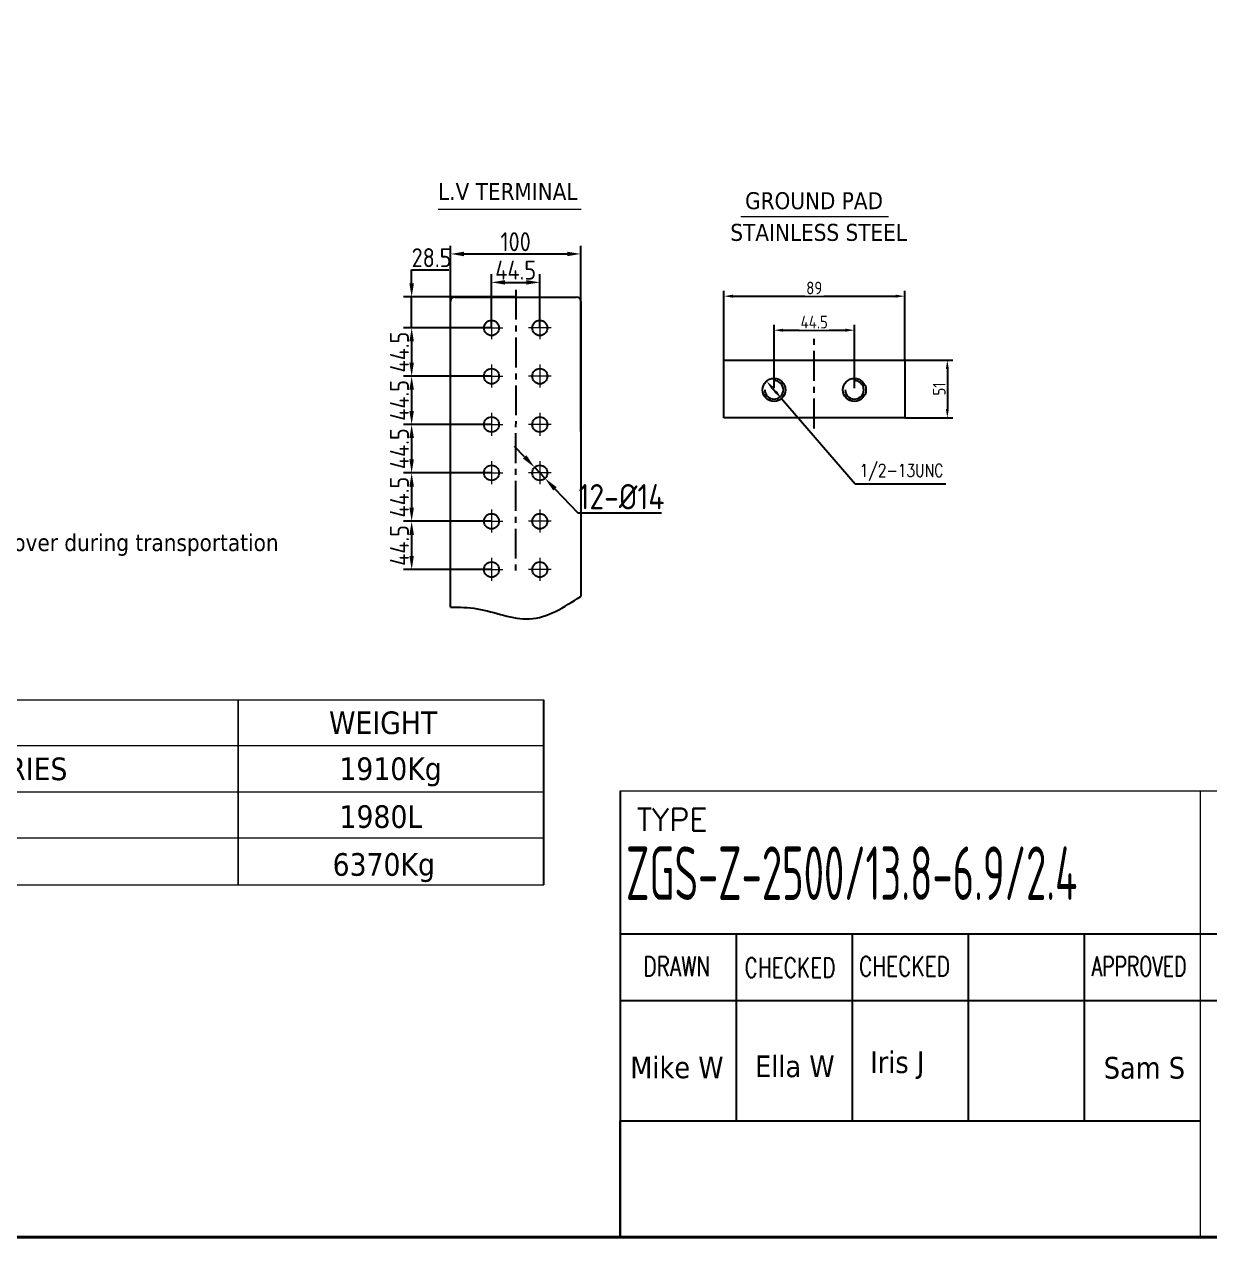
# Model space of a CAD drawing. Header units: millimetres. Extents: x 97339 to 122350, y -311274 to -152040.
# Drawn here: x 102106 to 105383, y -159099 to -155743 of the extents above; entities that cross this region are included whole.
import ezdxf

# ---------------------------------------------------------------- set-up
doc = ezdxf.new("R2010")
doc.units = ezdxf.units.MM
doc.header["$LTSCALE"] = 13
doc.linetypes.add('CENTERX2', pattern=[101.6, 63.5, -12.7, 12.7, -12.7])
doc.linetypes.add('点画线', pattern=[18, 12, -2, 2, -2])
doc.layers.add('1', color=4, linetype='Continuous')
doc.layers.add('2', color=3, linetype='Continuous')
doc.layers.add('中心线层', color=1, linetype='点画线', lineweight=18, true_color=0xff0000)
doc.layers.add('标注、文本', color=3, linetype='Continuous', lineweight=25)
doc.layers.add('铁心', color=3, linetype='Continuous', lineweight=0)
doc.styles.add('ROMANS', font='romans.shx', dxfattribs={"bigfont": 'whgtxt.shx'})
doc.styles.get("Standard").update_dxf_attribs({"font": 'gbenor.shx', "bigfont": 'gbcbig.shx'})
doc.styles.add('Tahoma$001', font='tahoma.ttf', dxfattribs={"height": 2.159784})
doc.styles.add('Tahoma_txtstyle_11000.00_0_011000.0000', font='tahoma.ttf', dxfattribs={"height": 11000})
doc.styles.add('Tahoma_txtstyle_12000.00_0_012000.0000', font='tahoma.ttf', dxfattribs={"height": 12000})
doc.styles.add('Tahoma_txtstyle_30.51_0_0', font='tahoma.ttf')
doc.dimstyles.new('1-15', dxfattribs={"dimscale": 20, "dimtxt": 3.5, "dimasz": 2, "dimexe": 1.5, "dimexo": 0.5, "dimgap": 0.5, "dimtad": 1, "dimtoh": 1, "dimdec": 1, "dimdsep": 46, "dimtxsty": 'Standard', "dimcen": 2.5, "dimclrd": 3, "dimclre": 3, "dimclrt": 3, "dimadec": 0, "dimazin": 2, "dimtfac": 1, "dimtdec": 1, "dimtmove": 0, "dimatfit": 2, "dimfxl": 1, "dimarcsym": 0})
doc.dimstyles.new('丁晓菲', dxfattribs={"dimscale": 10, "dimtxt": 3.5, "dimasz": 2.5, "dimexe": 1.5, "dimexo": 0, "dimgap": 0.5, "dimtad": 1, "dimtoh": 1, "dimtxsty": 'Standard', "dimcen": 2.5, "dimclrd": 3, "dimclre": 3, "dimclrt": 2, "dimadec": 0, "dimazin": 0, "dimtfac": 1, "dimtmove": 0, "dimatfit": 2, "dimfxl": 1.5, "dimarcsym": 0})
doc.dimstyles.new('郁文书', dxfattribs={"dimscale": 15, "dimtxt": 3.5, "dimasz": 2.5, "dimexe": 1.5, "dimexo": 0, "dimgap": 0.5, "dimtad": 1, "dimtoh": 1, "dimtxsty": 'Standard', "dimcen": 2.5, "dimclrd": 3, "dimclre": 3, "dimclrt": 2, "dimadec": 0, "dimazin": 0, "dimtfac": 1, "dimtmove": 0, "dimatfit": 2, "dimfxl": 1, "dimarcsym": 0})

# ---------------------------------------------------------------- blocks, each defined once
blk = doc.blocks.new('*D510')
at = {"layer": '1', "color": 3, "lineweight": -2, "transparency": 16777216}
for p, q in [((103284.3, -156895.9), (103284.3, -156355)), ((103321.8, -156377.5), (103606.8, -156377.5)), ((103644.3, -156868.5), (103644.3, -156355))]:
    blk.add_line(p, q, dxfattribs=at)
at = {"layer": '1', "color": 3, "transparency": 16777216}
for points in [[(103321.8, -156371.3), (103321.8, -156383.8), (103284.3, -156377.5)], [(103606.8, -156371.3), (103606.8, -156383.8), (103644.3, -156377.5)]]:
    blk.add_solid(points, dxfattribs=at)
at = {"layer": 'Defpoints', "color": 0, "transparency": 16777216}
for p in [(103644.3, -156377.5), (103644.3, -156868.5), (103284.3, -156895.9)]:
    blk.add_point(p, dxfattribs=at)
at = {"layer": '1', "color": 2, "transparency": 16777216, "insert": (103464.3, -156343.8), "char_height": 52.5, "attachment_point": 5}
blk.add_mtext('100', dxfattribs=at)
blk = doc.blocks.new('*D511')
at = {"layer": '1', "color": 3, "lineweight": -2, "transparency": 16777216}
for p, q in [((103176.9, -156459), (103176.9, -156421.5)), ((103176.9, -156421.5), (103279.2, -156421.5)), ((103464.5, -156496.5), (103154.4, -156496.5)), ((103176.9, -156582), (103176.9, -156496.5)), ((103397.7, -156582), (103154.4, -156582)), ((103176.9, -156619.5), (103176.9, -156657))]:
    blk.add_line(p, q, dxfattribs=at)
at = {"layer": '1', "color": 3, "transparency": 16777216}
for points in [[(103170.6, -156459), (103183.1, -156459), (103176.9, -156496.5)], [(103170.6, -156619.5), (103183.1, -156619.5), (103176.9, -156582)]]:
    blk.add_solid(points, dxfattribs=at)
at = {"layer": 'Defpoints', "color": 0, "transparency": 16777216}
for p in [(103176.9, -156496.5), (103464.5, -156496.5), (103397.7, -156582)]:
    blk.add_point(p, dxfattribs=at)
at = {"layer": '1', "color": 2, "transparency": 16777216, "insert": (103231.8, -156387.8), "char_height": 52.5, "attachment_point": 5}
blk.add_mtext('28.5', dxfattribs=at)
blk = doc.blocks.new('*D512')
at = {"layer": '1', "color": 3, "lineweight": -2, "transparency": 16777216}
for p, q in [((103397.7, -156582), (103397.7, -156433.6)), ((103531.2, -156582.1), (103531.2, -156433.6)), ((103435.2, -156456.1), (103493.7, -156456.1))]:
    blk.add_line(p, q, dxfattribs=at)
at = {"layer": '1', "color": 3, "transparency": 16777216}
for points in [[(103435.2, -156449.8), (103435.2, -156462.3), (103397.7, -156456.1)], [(103493.7, -156449.8), (103493.7, -156462.3), (103531.2, -156456.1)]]:
    blk.add_solid(points, dxfattribs=at)
at = {"layer": 'Defpoints', "color": 0, "transparency": 16777216}
for p in [(103531.2, -156456.1), (103397.7, -156582), (103531.2, -156582.1)]:
    blk.add_point(p, dxfattribs=at)
at = {"layer": '1', "color": 2, "transparency": 16777216, "insert": (103464.4, -156422.3), "char_height": 52.5, "attachment_point": 5}
blk.add_mtext('44.5', dxfattribs=at)
blk = doc.blocks.new('*D513')
at = {"layer": '1', "color": 3, "lineweight": -2, "transparency": 16777216}
for p, q in [((103397.7, -156582), (103154.4, -156582)), ((103176.9, -156619.5), (103176.9, -156678)), ((103397.7, -156715.5), (103154.4, -156715.5))]:
    blk.add_line(p, q, dxfattribs=at)
at = {"layer": '1', "color": 3, "transparency": 16777216}
for points in [[(103170.6, -156619.5), (103183.1, -156619.5), (103176.9, -156582)], [(103170.6, -156678), (103183.1, -156678), (103176.9, -156715.5)]]:
    blk.add_solid(points, dxfattribs=at)
at = {"layer": 'Defpoints', "color": 0, "transparency": 16777216}
for p in [(103397.7, -156582), (103176.9, -156715.5), (103397.7, -156715.5)]:
    blk.add_point(p, dxfattribs=at)
at = {"layer": '1', "color": 2, "transparency": 16777216, "insert": (103143.1, -156648.8), "char_height": 52.5, "attachment_point": 5, "rotation": 90}
blk.add_mtext('44.5', dxfattribs=at)
blk = doc.blocks.new('*D514')
at = {"layer": '1', "color": 3, "lineweight": -2, "transparency": 16777216}
for p, q in [((103397.7, -156715.5), (103154.4, -156715.5)), ((103176.9, -156753), (103176.9, -156811.5)), ((103397.7, -156849), (103154.4, -156849))]:
    blk.add_line(p, q, dxfattribs=at)
at = {"layer": '1', "color": 3, "transparency": 16777216}
for points in [[(103170.6, -156753), (103183.1, -156753), (103176.9, -156715.5)], [(103170.6, -156811.5), (103183.1, -156811.5), (103176.9, -156849)]]:
    blk.add_solid(points, dxfattribs=at)
at = {"layer": 'Defpoints', "color": 0, "transparency": 16777216}
for p in [(103397.7, -156715.5), (103176.9, -156849), (103397.7, -156849)]:
    blk.add_point(p, dxfattribs=at)
at = {"layer": '1', "color": 2, "transparency": 16777216, "insert": (103143.1, -156782.3), "char_height": 52.5, "attachment_point": 5, "rotation": 90}
blk.add_mtext('44.5', dxfattribs=at)
blk = doc.blocks.new('*D515')
at = {"layer": '1', "color": 3, "lineweight": -2, "transparency": 16777216}
for p, q in [((103397.7, -156849), (103154.4, -156849)), ((103176.9, -156886.5), (103176.9, -156945)), ((103397.7, -156982.5), (103154.4, -156982.5))]:
    blk.add_line(p, q, dxfattribs=at)
at = {"layer": '1', "color": 3, "transparency": 16777216}
for points in [[(103170.6, -156886.5), (103183.1, -156886.5), (103176.9, -156849)], [(103170.6, -156945), (103183.1, -156945), (103176.9, -156982.5)]]:
    blk.add_solid(points, dxfattribs=at)
at = {"layer": 'Defpoints', "color": 0, "transparency": 16777216}
for p in [(103397.7, -156849), (103176.9, -156982.5), (103397.7, -156982.5)]:
    blk.add_point(p, dxfattribs=at)
at = {"layer": '1', "color": 2, "transparency": 16777216, "insert": (103143.1, -156915.8), "char_height": 52.5, "attachment_point": 5, "rotation": 90}
blk.add_mtext('44.5', dxfattribs=at)
blk = doc.blocks.new('*D516')
at = {"layer": 'Defpoints', "color": 0, "transparency": 16777216}
for p in [(104539.8, -156670.7), (104539.8, -156830.7), (104657.7, -156830.7)]:
    blk.add_point(p, dxfattribs=at)
at = {"layer": '标注、文本', "color": 3, "lineweight": -2, "transparency": 16777216}
for p, q in [((104539.8, -156670.7), (104672.7, -156670.7)), ((104657.7, -156695.7), (104657.7, -156805.7)), ((104539.8, -156830.7), (104672.7, -156830.7))]:
    blk.add_line(p, q, dxfattribs=at)
at = {"layer": '标注、文本', "color": 3, "transparency": 16777216}
for points in [[(104653.5, -156695.7), (104661.8, -156695.7), (104657.7, -156670.7)], [(104653.5, -156805.7), (104661.8, -156805.7), (104657.7, -156830.7)]]:
    blk.add_solid(points, dxfattribs=at)
at = {"layer": '标注、文本', "color": 2, "transparency": 16777216, "insert": (104635.2, -156750.7), "char_height": 35, "attachment_point": 5, "rotation": 90, "bg_fill": 3, "box_fill_scale": 1.1, "bg_fill_color": 256, "bg_fill_true_color": 13158600, "bg_fill_transparency": 0}
blk.add_mtext('51', dxfattribs=at)
blk = doc.blocks.new('*D522')
at = {"layer": 'Defpoints', "color": 0, "transparency": 16777216}
for p in [(104157.9, -156729.2), (104199.4, -156777.3)]:
    blk.add_point(p, dxfattribs=at)
at = {"layer": '标注、文本', "color": 3, "lineweight": -2, "transparency": 16777216}
for p, q in [((104174.3, -156748.1), (104183.1, -156758.3)), ((104199.4, -156777.3), (104403.3, -157013.2)), ((104403.3, -157013.2), (104653.6, -157013.2))]:
    blk.add_line(p, q, dxfattribs=at)
at = {"layer": '标注、文本', "color": 3, "transparency": 16777216}
for points in [[(104177.4, -156745.4), (104171.1, -156750.8), (104157.9, -156729.2)], [(104186.2, -156755.6), (104179.9, -156761.1), (104199.4, -156777.3)]]:
    blk.add_solid(points, dxfattribs=at)
at = {"layer": '标注、文本', "color": 2, "transparency": 16777216, "insert": (104530.9, -156981.6), "char_height": 35, "attachment_point": 5, "bg_fill": 3, "box_fill_scale": 1.1, "bg_fill_color": 256, "bg_fill_true_color": 13158600, "bg_fill_transparency": 0}
blk.add_mtext('{\\Fromans,gbcbig|c134;\\W0.8;1/2-13UNC}', dxfattribs=at)
blk = doc.blocks.new('*D517')
at = {"layer": 'Defpoints', "color": 0, "transparency": 16777216}
for p in [(104400.9, -156588.3), (104178.7, -156748.2), (104400.9, -156748.2)]:
    blk.add_point(p, dxfattribs=at)
at = {"layer": '标注、文本', "color": 3, "lineweight": -2, "transparency": 16777216}
for p, q in [((104178.7, -156748.2), (104178.7, -156573.3)), ((104203.7, -156588.3), (104375.9, -156588.3)), ((104400.9, -156748.2), (104400.9, -156573.3))]:
    blk.add_line(p, q, dxfattribs=at)
at = {"layer": '标注、文本', "color": 3, "transparency": 16777216}
for points in [[(104203.7, -156584.1), (104203.7, -156592.5), (104178.7, -156588.3)], [(104375.9, -156584.1), (104375.9, -156592.5), (104400.9, -156588.3)]]:
    blk.add_solid(points, dxfattribs=at)
at = {"layer": '标注、文本', "color": 2, "transparency": 16777216, "insert": (104289.8, -156565.8), "char_height": 35, "attachment_point": 5, "bg_fill": 3, "box_fill_scale": 1.1, "bg_fill_color": 256, "bg_fill_true_color": 13158600, "bg_fill_transparency": 0}
blk.add_mtext('44.5', dxfattribs=at)
blk = doc.blocks.new('*D518')
at = {"layer": 'Defpoints', "color": 0, "transparency": 16777216}
for p in [(104539.8, -156494.2), (104039.8, -156670.7), (104539.8, -156670.7)]:
    blk.add_point(p, dxfattribs=at)
at = {"layer": '标注、文本', "color": 3, "lineweight": -2, "transparency": 16777216}
for p, q in [((104039.8, -156670.7), (104039.8, -156479.2)), ((104539.8, -156670.7), (104539.8, -156479.2)), ((104064.8, -156494.2), (104514.8, -156494.2))]:
    blk.add_line(p, q, dxfattribs=at)
at = {"layer": '标注、文本', "color": 3, "transparency": 16777216}
for points in [[(104064.8, -156490.1), (104064.8, -156498.4), (104039.8, -156494.2)], [(104514.8, -156490.1), (104514.8, -156498.4), (104539.8, -156494.2)]]:
    blk.add_solid(points, dxfattribs=at)
at = {"layer": '标注、文本', "color": 2, "transparency": 16777216, "insert": (104289.8, -156471.7), "char_height": 35, "attachment_point": 5, "bg_fill": 3, "box_fill_scale": 1.1, "bg_fill_color": 256, "bg_fill_true_color": 13158600, "bg_fill_transparency": 0}
blk.add_mtext('89', dxfattribs=at)
blk = doc.blocks.new('*D533')
at = {"layer": 'Defpoints', "color": 0, "transparency": 16777216}
for p in [(103516.6, -156967.3), (103545.5, -156997.8)]:
    blk.add_point(p, dxfattribs=at)
at = {"layer": '标注、文本', "color": 3, "lineweight": -2, "transparency": 16777216}
for p, q in [((103489.1, -156938.3), (103461.6, -156909.3)), ((103516.6, -156967.3), (103545.5, -156997.8)), ((103573.1, -157026.8), (103636.3, -157093.5)), ((103636.3, -157093.5), (103867.9, -157093.5))]:
    blk.add_line(p, q, dxfattribs=at)
at = {"layer": '标注、文本', "color": 3, "transparency": 16777216}
for points in [[(103494, -156933.7), (103484.3, -156942.9), (103516.6, -156967.3)], [(103577.9, -157022.2), (103568.2, -157031.4), (103545.5, -156997.8)]]:
    blk.add_solid(points, dxfattribs=at)
at = {"layer": '标注、文本', "color": 3, "transparency": 16777216, "insert": (103757.1, -157048.5), "char_height": 70, "attachment_point": 5}
blk.add_mtext('12-%%C14', dxfattribs=at)
blk = doc.blocks.new('*D542')
at = {"layer": '1', "color": 3, "lineweight": -2, "transparency": 16777216}
for p, q in [((103397.7, -157116.4), (103154.4, -157116.4)), ((103176.9, -157153.9), (103176.9, -157212.4)), ((103397.7, -157249.9), (103154.4, -157249.9))]:
    blk.add_line(p, q, dxfattribs=at)
at = {"layer": '1', "color": 3, "transparency": 16777216}
for points in [[(103170.6, -157153.9), (103183.1, -157153.9), (103176.9, -157116.4)], [(103170.6, -157212.4), (103183.1, -157212.4), (103176.9, -157249.9)]]:
    blk.add_solid(points, dxfattribs=at)
at = {"layer": 'Defpoints', "color": 0, "transparency": 16777216}
for p in [(103397.7, -157116.4), (103176.9, -157249.9), (103397.7, -157249.9)]:
    blk.add_point(p, dxfattribs=at)
at = {"layer": '1', "color": 2, "transparency": 16777216, "insert": (103143.1, -157183.2), "char_height": 52.5, "attachment_point": 5, "rotation": 90}
blk.add_mtext('44.5', dxfattribs=at)
blk = doc.blocks.new('*D543')
at = {"layer": '1', "color": 3, "lineweight": -2, "transparency": 16777216}
for p, q in [((103397.7, -156982.9), (103154.4, -156982.9)), ((103176.9, -157020.4), (103176.9, -157078.9)), ((103397.7, -157116.4), (103154.4, -157116.4))]:
    blk.add_line(p, q, dxfattribs=at)
at = {"layer": '1', "color": 3, "transparency": 16777216}
for points in [[(103170.6, -157020.4), (103183.1, -157020.4), (103176.9, -156982.9)], [(103170.6, -157078.9), (103183.1, -157078.9), (103176.9, -157116.4)]]:
    blk.add_solid(points, dxfattribs=at)
at = {"layer": 'Defpoints', "color": 0, "transparency": 16777216}
for p in [(103397.7, -156982.9), (103176.9, -157116.4), (103397.7, -157116.4)]:
    blk.add_point(p, dxfattribs=at)
at = {"layer": '1', "color": 2, "transparency": 16777216, "insert": (103143.1, -157049.7), "char_height": 52.5, "attachment_point": 5, "rotation": 90}
blk.add_mtext('44.5', dxfattribs=at)

msp = doc.modelspace()

# ---------------------------------------------------------------- linework, layer by layer
at = {"layer": '1', "color": 1, "linetype": 'CENTERX2', "lineweight": -3, "ltscale": 0.1}
for p, q in [((103464.459, -156476.62), (103464.315, -157266.029)), ((104289.789, -156860.054), (104289.789, -156611.289))]:
    msp.add_line(p, q, dxfattribs=at)
at = {"layer": '1'}
for p, q in [((103284.289, -157353.589), (103284.33, -156508.535)), ((103296.33, -156496.535), (103632.33, -156496.535)), ((103644.33, -156508.535), (103644.28, -157323.993)), ((104039.789, -156830.724), (104039.789, -156670.724)), ((104039.789, -156670.724), (104539.789, -156670.724)), ((104539.789, -156670.724), (104539.789, -156830.724)), ((104539.789, -156830.724), (104039.789, -156830.724))]:
    msp.add_line(p, q, dxfattribs=at)
at = {"layer": '1', "const_width": 8.634}
msp.add_lwpolyline([(97980.702, -159095.104), (107453.022, -159095.104), (107453.022, -152286.874), (97980.702, -152286.874), (97980.702, -159095.104)], dxfattribs=at)
at = {"layer": '1'}
for centre, radius in [((103397.706, -156582.035), 21), ((103531.179, -156582.056), 21), ((103397.706, -156715.535), 21), ((103531.138, -156715.556), 21), ((104178.664, -156753.224), 31.75), ((104400.914, -156753.224), 31.75), ((103397.706, -156849.035), 21), ((103531.096, -156849.056), 21), ((103397.706, -156982.535), 21), ((103397.706, -156982.535), 21), ((103531.054, -156982.556), 21), ((103531.096, -156982.556), 21), ((103397.706, -157116.437), 21), ((103531.096, -157116.458), 21), ((103397.706, -157249.937), 21), ((103397.706, -157249.937), 21), ((103531.054, -157249.958), 21), ((103531.096, -157249.958), 21)]:
    msp.add_circle(centre, radius, dxfattribs=at)
for centre, start, end in [((103296.33, -156508.535), 90, 180), ((103632.33, -156508.535), 0, 90)]:
    msp.add_arc(centre, 12, start, end, dxfattribs=at)
at = {"layer": '2'}
for p, q in [((103752.897, -157861.729), (103752.897, -159095.104)), ((103752.897, -158256.409), (107453.022, -158256.409)), ((104073.574, -158256.409), (104073.574, -158773.63)), ((104394.252, -158256.409), (104394.252, -158773.63)), ((104714.929, -158256.409), (104714.929, -158773.63)), ((105035.607, -158256.409), (105035.607, -158773.63)), ((103752.897, -158441.415), (105356.284, -158441.415)), ((105356.284, -158441.415), (107453.022, -158441.415)), ((103752.897, -158773.63), (105356.284, -158773.63)), ((103752.897, -159094.308), (103752.897, -158773.63))]:
    msp.add_line(p, q, dxfattribs=at)
at = {"layer": '中心线层'}
for p, q in [((103397.706, -156549.798), (103397.706, -156613.47)), ((103531.19, -156549.819), (103531.17, -156613.491)), ((103366.707, -156582.035), (103428.705, -156582.035)), ((103562.179, -156582.066), (103500.18, -156582.047)), ((103397.706, -156683.298), (103397.706, -156746.97)), ((103531.148, -156683.319), (103531.128, -156746.991)), ((103366.707, -156715.535), (103428.705, -156715.535)), ((103562.137, -156715.566), (103500.139, -156715.547)), ((103397.706, -156816.798), (103397.706, -156880.47)), ((103531.106, -156816.819), (103531.086, -156880.491)), ((103366.707, -156849.035), (103428.705, -156849.035)), ((103562.095, -156849.066), (103500.097, -156849.047)), ((103397.706, -156950.298), (103397.706, -157013.97)), ((103397.706, -156950.298), (103397.706, -157013.97)), ((103531.064, -156950.319), (103531.044, -157013.991)), ((103531.106, -156950.319), (103531.086, -157013.991)), ((103366.707, -156982.535), (103428.705, -156982.535)), ((103366.707, -156982.535), (103428.705, -156982.535)), ((103562.053, -156982.566), (103500.055, -156982.547)), ((103562.095, -156982.566), (103500.097, -156982.547)), ((103397.706, -157084.199), (103397.706, -157147.871)), ((103531.106, -157084.22), (103531.086, -157147.892)), ((103366.707, -157116.437), (103428.705, -157116.437)), ((103562.095, -157116.467), (103500.097, -157116.448)), ((103397.706, -157217.699), (103397.706, -157281.371)), ((103397.706, -157217.699), (103397.706, -157281.371)), ((103531.064, -157217.72), (103531.044, -157281.392)), ((103531.106, -157217.72), (103531.086, -157281.392)), ((103366.707, -157249.937), (103428.705, -157249.937)), ((103366.707, -157249.937), (103428.705, -157249.937)), ((103562.053, -157249.967), (103500.055, -157249.948)), ((103562.095, -157249.967), (103500.097, -157249.948))]:
    msp.add_line(p, q, dxfattribs=at)
at = {"layer": '标注、文本'}
msp.add_line((103542.52, -158121.179), (103542.52, -157609.588), dxfattribs=at)
msp.add_open_spline([(103284.289, -157353.589), (103308.775, -157353.942), (103382.386, -157355.003), (103507.463, -157412.305), (103597.982, -157353.877), (103644.289, -157323.988)], degree=3, knots=[0, 0, 0, 0, 73.60943979, 221.28127785, 375.94621417, 375.94621417, 375.94621417, 375.94621417], dxfattribs=at)
at = {"layer": '铁心'}
for p, q in [((103645.793, -156254.25), (103249.962, -156254.25)), ((104087.016, -156274.145), (104494.635, -156274.145)), ((101368.621, -157609.588), (103542.52, -157609.588)), ((102696.939, -157609.588), (102696.939, -157779.695)), ((102696.939, -157779.695), (102696.939, -157609.588)), ((101368.621, -157736.56), (103542.52, -157736.56)), ((102696.939, -157976.157), (102696.939, -157779.695)), ((102696.939, -157779.695), (102696.939, -157976.157)), ((101368.621, -157864.061), (103542.52, -157864.061)), ((103752.897, -157861.729), (107453.022, -157861.729)), ((105356.284, -157861.729), (105356.284, -159095.104)), ((101368.621, -157991.562), (103542.52, -157991.562)), ((102696.939, -158121.179), (102696.939, -157976.157)), ((102696.939, -157976.157), (102696.939, -158121.179)), ((101368.621, -158121.179), (103542.52, -158121.179))]:
    msp.add_line(p, q, dxfattribs=at)

# ---------------------------------------------------------------- texts
at = {"layer": '1', "color": 4, "true_color": 0x00ffff, "width": 0.65}
msp.add_text('ZGS-Z-2500/13.8-6.9/2.4', height=148.005, dxfattribs=at).set_placement((103769.262, -158163.146))
at = {"layer": '2', "style": 'ROMANS'}
msp.add_text('TYPE', height=61.6688, dxfattribs=at).set_placement((103799.063, -157972.016))
for s, width, p in [('DRAWN', 0.75, (103817.169, -158373.621)), ('CHECKED', 0.75, (104097.164, -158377.06)), ('CHECKED', 0.75, (104413.463, -158373.621)), ('APPROVED', 0.7, (105056.431, -158373.621))]:
    msp.add_text(s, height=54.2685, dxfattribs=dict(at, width=width)).set_placement(p)
at = {"layer": '标注、文本', "color": 4, "ltscale": 35.999316, "true_color": 0x00ffff, "char_height": 60, "attachment_point": 7}
for s, insert, style in [('Mike W', (103781.288, -158656.964), 'Tahoma_txtstyle_12000.00_0_012000.0000'), ('Ella W', (104126.182, -158654.03), 'Tahoma_txtstyle_11000.00_0_011000.0000'), ('Iris J', (104444.4, -158658.009), 'Tahoma_txtstyle_11000.00_0_011000.0000'), ('Sam S', (105090.053, -158658.009), 'Tahoma_txtstyle_11000.00_0_011000.0000')]:
    msp.add_mtext(s, dxfattribs=dict(at, insert=insert, style=style))
at = {"layer": '铁心'}
for s, height, style, p in [('L.V TERMINAL', 46.95689, 'Tahoma$001', (103249.822, -156228.157)), ('GROUND PAD  ', 46.95689, 'Tahoma$001', (104098.591, -156253.792)), ('STAINLESS STEEL ', 46.95689, 'Tahoma$001', (104057.806, -156341.315)), ('Remove the protective cover during transportation', 46.95689, 'Tahoma$001', (101392.146, -157198.829)), ('TANK & ACCESSORIES', 62.51702, 'Tahoma_txtstyle_30.51_0_0', (101403.66, -157831.983)), ('1910Kg', 62.517, 'Tahoma_txtstyle_30.51_0_0', (102977.068, -157831.648)), ('1980L', 62.517, 'Tahoma_txtstyle_30.51_0_0', (102977.47, -157963.936)), ('6370Kg', 62.517, 'Tahoma_txtstyle_30.51_0_0', (102958.367, -158096.191))]:
    msp.add_text(s, height=height, dxfattribs=dict(at, style=style)).set_placement(p)
at = {"layer": '铁心', "insert": (102948.657, -157642.041), "char_height": 62.517, "width": 740.25289, "attachment_point": 1, "style": 'Tahoma_txtstyle_30.51_0_0'}
msp.add_mtext('WEIGHT', dxfattribs=at)

# ---------------------------------------------------------------- dimensions: what is measured, and where the dimension line sits
at = {"layer": '1'}
for base, p1, p2, text, picture, middle in [((103644.33, -156377.54), (103284.33, -156895.858), (103644.33, -156868.535), '100', '*D510', (103464.33, -156377.54)), ((103531.179, -156456.05), (103397.706, -156582.035), (103531.179, -156582.056), '44.5', '*D512', (103464.443, -156456.05))]:
    dim = msp.add_linear_dim(base=base, p1=p1, p2=p2, text=text, dimstyle='郁文书', override={"dimarcsym": 1}, dxfattribs=at)
    dim.commit()
    dim.dimension.update_dxf_attribs({"geometry": picture, "text_midpoint": middle, "dimtype": 160})
for base, p1, p2, angle, text, picture, middle in [((103176.879, -156496.535), (103397.706, -156582.035), (103464.456, -156496.535), 90, '28.5', '*D511', (103231.778, -156421.535)), ((103176.879, -156715.535), (103397.706, -156582.035), (103397.706, -156715.535), 270, '44.5', '*D513', (103176.879, -156648.785)), ((103176.879, -156849.035), (103397.706, -156715.535), (103397.706, -156849.035), 270, '44.5', '*D514', (103176.879, -156782.285)), ((103176.879, -156982.535), (103397.706, -156849.035), (103397.706, -156982.535), 270, '44.5', '*D515', (103176.879, -156915.785)), ((103176.879, -157116.437), (103397.706, -156982.937), (103397.706, -157116.437), 270, '44.5', '*D543', (103176.879, -157049.687)), ((103176.879, -157249.937), (103397.706, -157116.437), (103397.706, -157249.937), 270, '44.5', '*D542', (103176.879, -157183.187))]:
    dim = msp.add_linear_dim(base=base, p1=p1, p2=p2, angle=angle, text=text, dimstyle='郁文书', override={"dimarcsym": 1}, dxfattribs=at)
    dim.commit()
    dim.dimension.update_dxf_attribs({"geometry": picture, "text_midpoint": middle, "dimtype": 160})
at = {"layer": '标注、文本'}
dim = msp.add_diameter_dim_2p(p1=(103516.645, -156967.319), p2=(103545.546, -156997.794), text='12-%%C14', dimstyle='1-15', dxfattribs=at)
dim.commit()
dim.dimension.update_dxf_attribs({"geometry": '*D533', "text_midpoint": (103757.104, -157093.46), "dimtype": 163})

# ---------------------------------------------------------------- next in the draw order: dimensions: what is measured, and where the dimension line sits
dim = msp.add_linear_dim(base=(104657.655, -156830.724), p1=(104539.789, -156670.724), p2=(104539.789, -156830.724), angle=90, text='51', dimstyle='丁晓菲', override={"dimtfill": 1, "dimarcsym": 1}, dxfattribs=at)
dim.commit()
dim.dimension.update_dxf_attribs({"geometry": '*D516', "text_midpoint": (104635.155, -156750.724)})

# ---------------------------------------------------------------- next in the draw order: dimensions: what is measured, and where the dimension line sits
dim = msp.add_diameter_dim_2p(p1=(104157.909, -156729.197), p2=(104199.42, -156777.25), text='{\\Fromans,gbcbig|c134;\\W0.8;1/2-13UNC}', dimstyle='丁晓菲', override={"dimtfill": 1, "dimarcsym": 1}, dxfattribs=at)
dim.commit()
dim.dimension.update_dxf_attribs({"geometry": '*D522', "text_midpoint": (104530.94, -157013.231), "dimtype": 163})

# ---------------------------------------------------------------- next in the draw order: linework, layer by layer
for centre in [(104178.664, -156753.224), (104400.914, -156753.224)]:
    msp.add_arc(centre, 25.69, 180, 90, dxfattribs=at)

# ---------------------------------------------------------------- next in the draw order: dimensions: what is measured, and where the dimension line sits
dim = msp.add_linear_dim(base=(104400.914, -156588.29), p1=(104178.664, -156748.224), p2=(104400.914, -156748.224), text='44.5', dimstyle='丁晓菲', override={"dimtfill": 1, "dimarcsym": 1}, dxfattribs=at)
dim.commit()
dim.dimension.update_dxf_attribs({"geometry": '*D517', "text_midpoint": (104289.789, -156565.79)})

# ---------------------------------------------------------------- next in the draw order: dimensions: what is measured, and where the dimension line sits
dim = msp.add_linear_dim(base=(104539.789, -156494.219), p1=(104039.789, -156670.724), p2=(104539.789, -156670.724), text='89', dimstyle='丁晓菲', override={"dimtfill": 1, "dimarcsym": 1}, dxfattribs=at)
dim.commit()
dim.dimension.update_dxf_attribs({"geometry": '*D518', "text_midpoint": (104289.789, -156471.719)})

doc.saveas('drawing.dxf')
